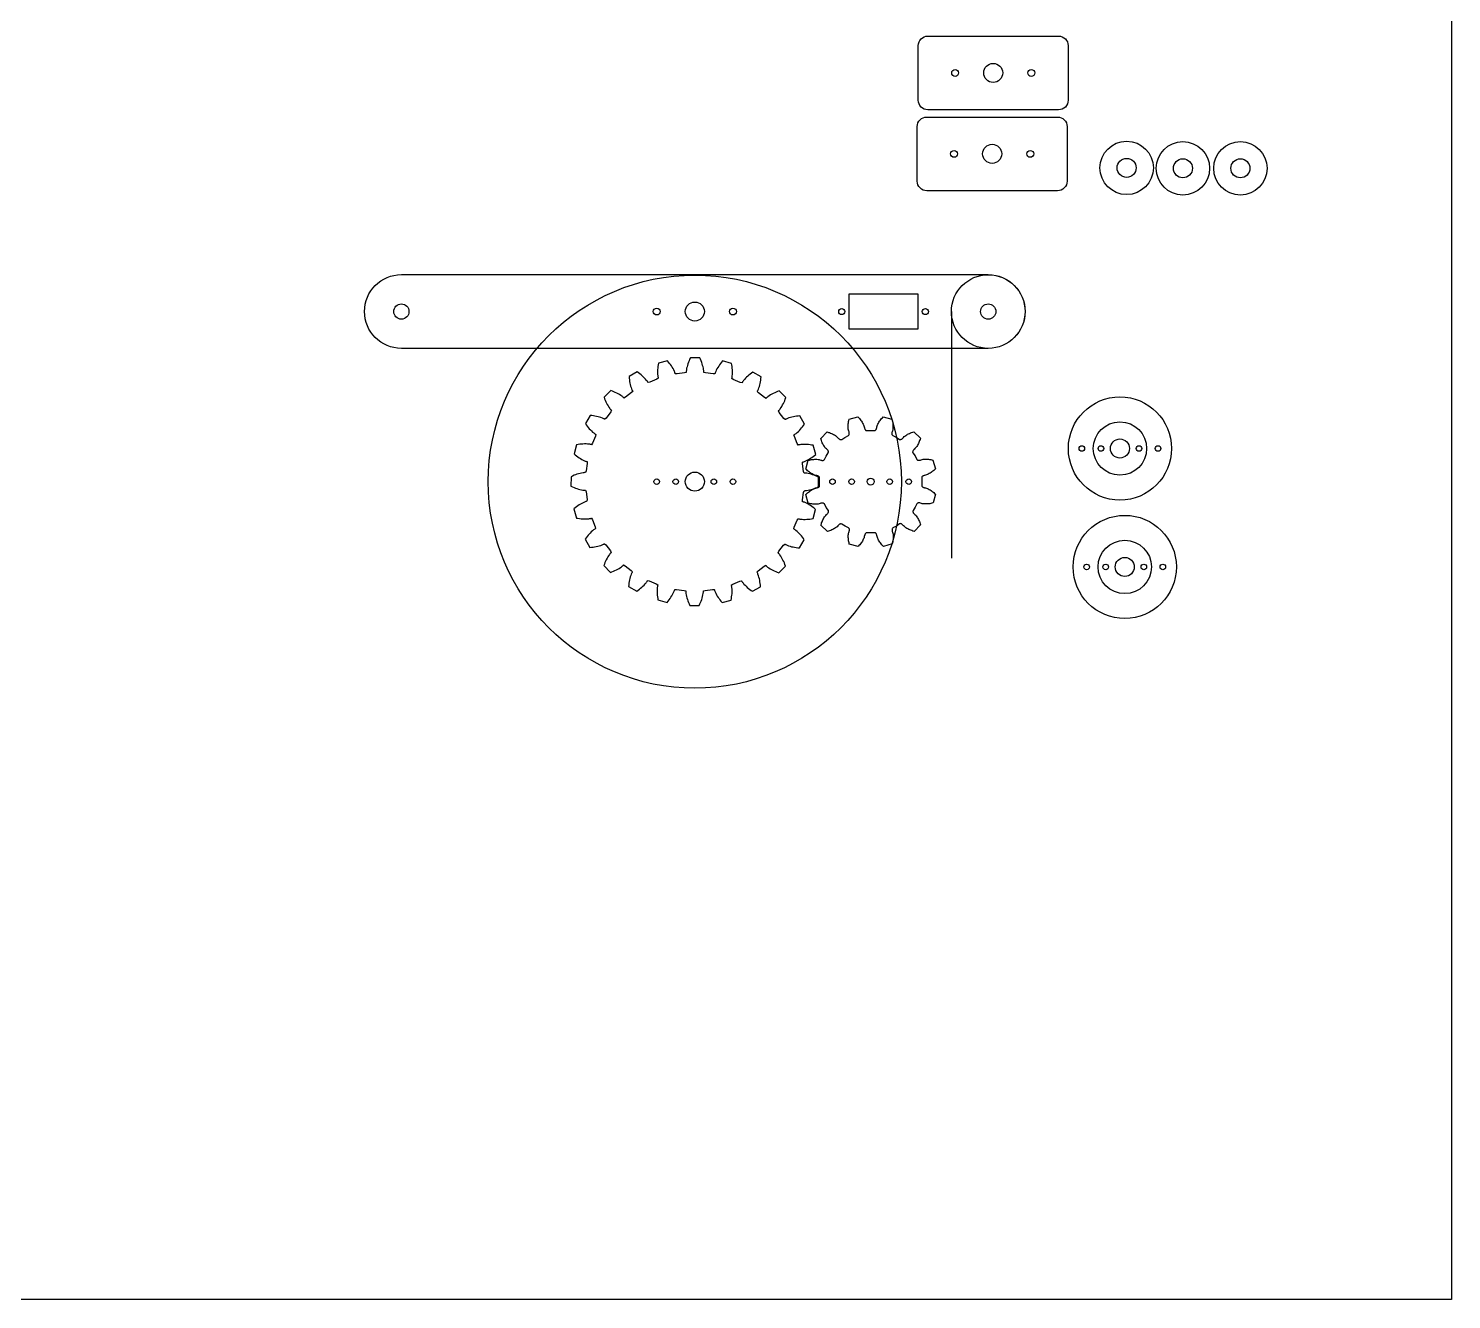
# Model space of a CAD drawing. Header units: inches. Extents: x 17704.8 to 17804.7, y 16344.8 to 16384.9.
# Drawn here: x 17786.04 to 17804.71, y 16344.79 to 16361.47 of the extents above; entities that cross this region are included whole.
import ezdxf

# ---------------------------------------------------------------- set-up
doc = ezdxf.new("R2010")
doc.units = ezdxf.units.IN
doc.header["$MEASUREMENT"] = 0

msp = doc.modelspace()

# ---------------------------------------------------------------- linework, layer by layer
at = {"color": 1, "linetype": 'ByBlock'}
msp.add_line((17798.146, 16357.758), (17798.146, 16354.524), dxfattribs=at)
at = {"color": 3}
msp.add_lwpolyline([(17704.845, 16379.472), (17804.708, 16379.472), (17804.708, 16344.795), (17704.845, 16344.795)], close=True, dxfattribs=at)
at = {"color": 1, "linetype": 'ByBlock'}
for points in [[(17797.837, 16361.372), (17799.553, 16361.372, -0.414214), (17799.678, 16361.247), (17799.678, 16360.53, -0.414214), (17799.553, 16360.405), (17797.837, 16360.405, -0.414214), (17797.712, 16360.53), (17797.712, 16361.247, -0.414214)], [(17797.823, 16360.31), (17799.539, 16360.31, -0.414214), (17799.664, 16360.185), (17799.664, 16359.468, -0.414214), (17799.539, 16359.343), (17797.823, 16359.343, -0.414214), (17797.698, 16359.468), (17797.698, 16360.185, -0.414214)], [(17798.63, 16357.275), (17790.93, 16357.275, -1), (17790.93, 16358.242), (17798.63, 16358.242, -1)]]:
    msp.add_lwpolyline(points, format="xyb", close=True, dxfattribs=at)
msp.add_lwpolyline([(17796.807, 16357.992), (17797.706, 16357.992), (17797.706, 16357.525), (17796.807, 16357.525)], close=True, dxfattribs=at)
at = {"color": 1}
for points in [[(17793.615, 16356.361), (17793.598, 16356.345), (17793.594, 16356.348), (17793.589, 16356.35), (17793.585, 16356.352), (17793.576, 16356.356), (17793.567, 16356.36), (17793.549, 16356.367), (17793.53, 16356.373), (17793.51, 16356.378), (17793.49, 16356.383), (17793.469, 16356.387), (17793.449, 16356.39), (17793.427, 16356.393), (17793.406, 16356.395), (17793.344, 16356.288), (17793.356, 16356.27), (17793.369, 16356.253), (17793.382, 16356.236), (17793.396, 16356.22), (17793.41, 16356.205), (17793.424, 16356.191), (17793.439, 16356.177), (17793.454, 16356.165), (17793.462, 16356.159), (17793.47, 16356.153), (17793.474, 16356.15), (17793.478, 16356.148), (17793.482, 16356.146), (17793.477, 16356.123), (17793.438, 16356.031), (17793.426, 16356.011), (17793.421, 16356.013), (17793.417, 16356.014), (17793.412, 16356.015), (17793.402, 16356.017), (17793.393, 16356.018), (17793.373, 16356.02), (17793.353, 16356.021), (17793.333, 16356.021), (17793.312, 16356.02), (17793.291, 16356.018), (17793.27, 16356.016), (17793.249, 16356.013), (17793.228, 16356.009), (17793.196, 16355.89), (17793.212, 16355.876), (17793.229, 16355.863), (17793.246, 16355.85), (17793.263, 16355.839), (17793.28, 16355.828), (17793.298, 16355.817), (17793.316, 16355.808), (17793.334, 16355.8), (17793.343, 16355.796), (17793.352, 16355.793), (17793.357, 16355.791), (17793.361, 16355.79), (17793.366, 16355.789), (17793.367, 16355.765), (17793.353, 16355.667), (17793.347, 16355.644), (17793.342, 16355.644), (17793.337, 16355.644), (17793.332, 16355.644), (17793.322, 16355.643), (17793.313, 16355.642), (17793.293, 16355.639), (17793.274, 16355.634), (17793.254, 16355.629), (17793.234, 16355.623), (17793.215, 16355.616), (17793.195, 16355.609), (17793.175, 16355.6), (17793.156, 16355.591), (17793.155, 16355.468), (17793.175, 16355.458), (17793.195, 16355.45), (17793.214, 16355.442), (17793.234, 16355.435), (17793.253, 16355.429), (17793.273, 16355.424), (17793.293, 16355.419), (17793.312, 16355.416), (17793.322, 16355.415), (17793.332, 16355.414), (17793.336, 16355.414), (17793.341, 16355.414), (17793.346, 16355.414), (17793.353, 16355.391), (17793.366, 16355.293), (17793.365, 16355.269), (17793.36, 16355.268), (17793.355, 16355.267), (17793.351, 16355.265), (17793.342, 16355.262), (17793.333, 16355.258), (17793.315, 16355.25), (17793.297, 16355.241), (17793.279, 16355.231), (17793.262, 16355.22), (17793.245, 16355.208), (17793.228, 16355.196), (17793.211, 16355.182), (17793.194, 16355.169), (17793.226, 16355.049), (17793.247, 16355.045), (17793.268, 16355.042), (17793.289, 16355.04), (17793.31, 16355.038), (17793.331, 16355.037), (17793.351, 16355.037), (17793.371, 16355.038), (17793.391, 16355.04), (17793.4, 16355.041), (17793.41, 16355.043), (17793.415, 16355.044), (17793.419, 16355.045), (17793.424, 16355.046), (17793.436, 16355.026), (17793.474, 16354.935), (17793.479, 16354.912), (17793.475, 16354.91), (17793.471, 16354.907), (17793.467, 16354.904), (17793.459, 16354.899), (17793.451, 16354.893), (17793.436, 16354.88), (17793.421, 16354.867), (17793.407, 16354.852), (17793.393, 16354.837), (17793.379, 16354.822), (17793.366, 16354.805), (17793.353, 16354.788), (17793.341, 16354.77), (17793.402, 16354.663), (17793.424, 16354.665), (17793.445, 16354.668), (17793.466, 16354.671), (17793.486, 16354.674), (17793.506, 16354.679), (17793.526, 16354.684), (17793.545, 16354.69), (17793.564, 16354.697), (17793.573, 16354.701), (17793.582, 16354.705), (17793.586, 16354.707), (17793.59, 16354.709), (17793.594, 16354.712), (17793.611, 16354.696), (17793.672, 16354.617), (17793.683, 16354.596), (17793.679, 16354.593), (17793.676, 16354.589), (17793.673, 16354.586), (17793.666, 16354.578), (17793.66, 16354.571), (17793.649, 16354.554), (17793.638, 16354.538), (17793.628, 16354.52), (17793.618, 16354.502), (17793.609, 16354.483), (17793.601, 16354.464), (17793.593, 16354.444), (17793.585, 16354.424), (17793.672, 16354.336), (17793.693, 16354.343), (17793.713, 16354.351), (17793.732, 16354.36), (17793.751, 16354.369), (17793.769, 16354.378), (17793.787, 16354.388), (17793.804, 16354.399), (17793.82, 16354.41), (17793.827, 16354.416), (17793.835, 16354.423), (17793.839, 16354.426), (17793.842, 16354.429), (17793.845, 16354.433), (17793.866, 16354.422), (17793.945, 16354.361), (17793.961, 16354.344), (17793.958, 16354.34), (17793.956, 16354.335), (17793.954, 16354.331), (17793.949, 16354.322), (17793.946, 16354.313), (17793.939, 16354.295), (17793.933, 16354.276), (17793.927, 16354.256), (17793.923, 16354.236), (17793.919, 16354.215), (17793.916, 16354.195), (17793.913, 16354.173), (17793.911, 16354.152), (17794.018, 16354.09), (17794.036, 16354.102), (17794.053, 16354.115), (17794.069, 16354.128), (17794.085, 16354.142), (17794.1, 16354.156), (17794.115, 16354.17), (17794.128, 16354.185), (17794.141, 16354.2), (17794.147, 16354.208), (17794.153, 16354.216), (17794.155, 16354.22), (17794.158, 16354.224), (17794.16, 16354.228), (17794.183, 16354.223), (17794.275, 16354.184), (17794.294, 16354.172), (17794.293, 16354.167), (17794.292, 16354.163), (17794.291, 16354.158), (17794.289, 16354.148), (17794.288, 16354.139), (17794.286, 16354.119), (17794.285, 16354.099), (17794.285, 16354.079), (17794.286, 16354.058), (17794.287, 16354.037), (17794.29, 16354.016), (17794.293, 16353.995), (17794.296, 16353.974), (17794.416, 16353.942), (17794.43, 16353.958), (17794.443, 16353.975), (17794.455, 16353.992), (17794.467, 16354.009), (17794.478, 16354.026), (17794.488, 16354.044), (17794.498, 16354.062), (17794.506, 16354.08), (17794.51, 16354.089), (17794.513, 16354.098), (17794.515, 16354.103), (17794.516, 16354.107), (17794.517, 16354.112), (17794.541, 16354.113), (17794.639, 16354.099), (17794.661, 16354.093), (17794.661, 16354.088), (17794.661, 16354.083), (17794.662, 16354.078), (17794.662, 16354.068), (17794.664, 16354.059), (17794.667, 16354.039), (17794.671, 16354.02), (17794.677, 16354), (17794.683, 16353.98), (17794.69, 16353.961), (17794.697, 16353.941), (17794.705, 16353.921), (17794.715, 16353.902), (17794.838, 16353.901), (17794.847, 16353.921), (17794.856, 16353.941), (17794.863, 16353.96), (17794.87, 16353.98), (17794.877, 16353.999), (17794.882, 16354.019), (17794.886, 16354.039), (17794.89, 16354.058), (17794.891, 16354.068), (17794.892, 16354.078), (17794.892, 16354.082), (17794.892, 16354.087), (17794.892, 16354.092), (17794.915, 16354.099), (17795.013, 16354.112), (17795.036, 16354.111), (17795.038, 16354.106), (17795.039, 16354.101), (17795.04, 16354.097), (17795.044, 16354.088), (17795.047, 16354.079), (17795.056, 16354.061), (17795.065, 16354.043), (17795.075, 16354.025), (17795.086, 16354.008), (17795.098, 16353.991), (17795.11, 16353.974), (17795.123, 16353.957), (17795.137, 16353.94), (17795.257, 16353.972), (17795.26, 16353.993), (17795.263, 16354.014), (17795.266, 16354.035), (17795.268, 16354.056), (17795.268, 16354.077), (17795.268, 16354.097), (17795.268, 16354.117), (17795.266, 16354.137), (17795.265, 16354.146), (17795.263, 16354.156), (17795.262, 16354.161), (17795.261, 16354.165), (17795.259, 16354.17), (17795.279, 16354.182), (17795.371, 16354.22), (17795.394, 16354.225), (17795.396, 16354.221), (17795.399, 16354.217), (17795.401, 16354.213), (17795.407, 16354.205), (17795.413, 16354.197), (17795.425, 16354.182), (17795.439, 16354.167), (17795.453, 16354.153), (17795.468, 16354.139), (17795.484, 16354.125), (17795.501, 16354.112), (17795.518, 16354.099), (17795.535, 16354.087), (17795.643, 16354.148), (17795.641, 16354.17), (17795.638, 16354.191), (17795.635, 16354.212), (17795.631, 16354.232), (17795.627, 16354.252), (17795.622, 16354.272), (17795.616, 16354.291), (17795.609, 16354.31), (17795.605, 16354.319), (17795.601, 16354.328), (17795.599, 16354.332), (17795.597, 16354.336), (17795.594, 16354.34), (17795.61, 16354.357), (17795.689, 16354.418), (17795.71, 16354.429), (17795.713, 16354.425), (17795.716, 16354.422), (17795.72, 16354.419), (17795.727, 16354.412), (17795.735, 16354.406), (17795.751, 16354.395), (17795.768, 16354.384), (17795.786, 16354.374), (17795.804, 16354.364), (17795.823, 16354.355), (17795.842, 16354.347), (17795.862, 16354.339), (17795.882, 16354.331), (17795.97, 16354.418), (17795.962, 16354.439), (17795.955, 16354.459), (17795.946, 16354.478), (17795.937, 16354.497), (17795.928, 16354.515), (17795.918, 16354.533), (17795.907, 16354.55), (17795.895, 16354.566), (17795.889, 16354.573), (17795.883, 16354.581), (17795.88, 16354.585), (17795.877, 16354.588), (17795.873, 16354.591), (17795.884, 16354.612), (17795.945, 16354.691), (17795.962, 16354.707), (17795.966, 16354.704), (17795.97, 16354.702), (17795.975, 16354.7), (17795.983, 16354.695), (17795.992, 16354.692), (17796.011, 16354.685), (17796.03, 16354.679), (17796.05, 16354.673), (17796.07, 16354.669), (17796.09, 16354.665), (17796.111, 16354.662), (17796.132, 16354.659), (17796.154, 16354.657), (17796.216, 16354.764), (17796.204, 16354.782), (17796.191, 16354.799), (17796.178, 16354.815), (17796.164, 16354.831), (17796.15, 16354.846), (17796.136, 16354.861), (17796.121, 16354.874), (17796.106, 16354.887), (17796.098, 16354.893), (17796.09, 16354.899), (17796.086, 16354.901), (17796.082, 16354.904), (17796.078, 16354.906), (17796.083, 16354.929), (17796.121, 16355.021), (17796.134, 16355.04), (17796.138, 16355.039), (17796.143, 16355.038), (17796.148, 16355.037), (17796.157, 16355.035), (17796.167, 16355.034), (17796.187, 16355.032), (17796.207, 16355.031), (17796.227, 16355.031), (17796.248, 16355.032), (17796.268, 16355.033), (17796.289, 16355.036), (17796.311, 16355.039), (17796.332, 16355.042), (17796.364, 16355.162), (17796.348, 16355.176), (17796.331, 16355.189), (17796.314, 16355.201), (17796.297, 16355.213), (17796.279, 16355.224), (17796.262, 16355.234), (17796.244, 16355.244), (17796.226, 16355.252), (17796.217, 16355.256), (17796.208, 16355.259), (17796.203, 16355.261), (17796.199, 16355.262), (17796.194, 16355.263), (17796.193, 16355.287), (17796.206, 16355.385), (17796.213, 16355.407), (17796.218, 16355.407), (17796.223, 16355.407), (17796.228, 16355.408), (17796.237, 16355.409), (17796.247, 16355.41), (17796.267, 16355.413), (17796.286, 16355.417), (17796.306, 16355.423), (17796.326, 16355.429), (17796.345, 16355.436), (17796.365, 16355.443), (17796.384, 16355.451), (17796.404, 16355.461), (17796.404, 16355.584), (17796.385, 16355.593), (17796.365, 16355.602), (17796.346, 16355.61), (17796.326, 16355.616), (17796.306, 16355.623), (17796.287, 16355.628), (17796.267, 16355.632), (17796.248, 16355.636), (17796.238, 16355.637), (17796.228, 16355.638), (17796.223, 16355.638), (17796.219, 16355.638), (17796.214, 16355.638), (17796.207, 16355.661), (17796.194, 16355.759), (17796.195, 16355.782), (17796.2, 16355.784), (17796.204, 16355.785), (17796.209, 16355.786), (17796.218, 16355.79), (17796.227, 16355.793), (17796.245, 16355.802), (17796.263, 16355.811), (17796.281, 16355.821), (17796.298, 16355.832), (17796.315, 16355.844), (17796.332, 16355.856), (17796.349, 16355.869), (17796.366, 16355.883), (17796.334, 16356.003), (17796.313, 16356.006), (17796.292, 16356.01), (17796.271, 16356.012), (17796.25, 16356.014), (17796.229, 16356.014), (17796.209, 16356.014), (17796.189, 16356.014), (17796.169, 16356.012), (17796.159, 16356.011), (17796.15, 16356.009), (17796.145, 16356.008), (17796.14, 16356.007), (17796.136, 16356.006), (17796.124, 16356.025), (17796.086, 16356.117), (17796.08, 16356.14), (17796.085, 16356.142), (17796.089, 16356.145), (17796.093, 16356.147), (17796.101, 16356.153), (17796.109, 16356.159), (17796.124, 16356.172), (17796.139, 16356.185), (17796.153, 16356.199), (17796.167, 16356.215), (17796.181, 16356.23), (17796.194, 16356.247), (17796.207, 16356.264), (17796.219, 16356.281), (17796.158, 16356.389), (17796.136, 16356.387), (17796.115, 16356.384), (17796.094, 16356.381), (17796.074, 16356.377), (17796.053, 16356.373), (17796.034, 16356.368), (17796.015, 16356.362), (17795.996, 16356.355), (17795.987, 16356.351), (17795.978, 16356.347), (17795.974, 16356.345), (17795.97, 16356.343), (17795.965, 16356.34), (17795.948, 16356.356), (17795.888, 16356.435), (17795.877, 16356.456), (17795.881, 16356.459), (17795.884, 16356.462), (17795.887, 16356.466), (17795.894, 16356.474), (17795.9, 16356.481), (17795.911, 16356.497), (17795.922, 16356.514), (17795.932, 16356.532), (17795.942, 16356.55), (17795.951, 16356.569), (17795.959, 16356.588), (17795.967, 16356.608), (17795.975, 16356.628), (17795.887, 16356.716), (17795.867, 16356.708), (17795.847, 16356.701), (17795.828, 16356.692), (17795.809, 16356.683), (17795.791, 16356.674), (17795.773, 16356.664), (17795.756, 16356.653), (17795.74, 16356.641), (17795.732, 16356.635), (17795.725, 16356.629), (17795.721, 16356.626), (17795.718, 16356.623), (17795.714, 16356.619), (17795.694, 16356.63), (17795.615, 16356.691), (17795.599, 16356.708), (17795.602, 16356.712), (17795.604, 16356.716), (17795.606, 16356.721), (17795.61, 16356.729), (17795.614, 16356.738), (17795.621, 16356.757), (17795.627, 16356.776), (17795.632, 16356.796), (17795.637, 16356.816), (17795.641, 16356.836), (17795.644, 16356.857), (17795.647, 16356.878), (17795.649, 16356.9), (17795.542, 16356.962), (17795.524, 16356.95), (17795.507, 16356.937), (17795.49, 16356.924), (17795.474, 16356.91), (17795.459, 16356.896), (17795.445, 16356.882), (17795.431, 16356.867), (17795.419, 16356.852), (17795.413, 16356.844), (17795.407, 16356.836), (17795.404, 16356.832), (17795.402, 16356.828), (17795.4, 16356.824), (17795.377, 16356.829), (17795.285, 16356.867), (17795.265, 16356.88), (17795.267, 16356.884), (17795.268, 16356.889), (17795.269, 16356.894), (17795.271, 16356.903), (17795.272, 16356.913), (17795.274, 16356.933), (17795.275, 16356.953), (17795.275, 16356.973), (17795.274, 16356.994), (17795.272, 16357.014), (17795.27, 16357.035), (17795.267, 16357.057), (17795.263, 16357.078), (17795.144, 16357.11), (17795.13, 16357.094), (17795.117, 16357.077), (17795.104, 16357.06), (17795.093, 16357.043), (17795.082, 16357.025), (17795.071, 16357.008), (17795.062, 16356.99), (17795.054, 16356.972), (17795.05, 16356.963), (17795.047, 16356.954), (17795.045, 16356.949), (17795.044, 16356.945), (17795.042, 16356.94), (17795.019, 16356.939), (17794.921, 16356.952), (17794.898, 16356.959), (17794.898, 16356.964), (17794.898, 16356.969), (17794.898, 16356.974), (17794.897, 16356.983), (17794.896, 16356.993), (17794.893, 16357.013), (17794.888, 16357.032), (17794.883, 16357.052), (17794.877, 16357.072), (17794.87, 16357.091), (17794.863, 16357.111), (17794.854, 16357.131), (17794.845, 16357.15), (17794.722, 16357.15), (17794.712, 16357.131), (17794.704, 16357.111), (17794.696, 16357.092), (17794.689, 16357.072), (17794.683, 16357.052), (17794.678, 16357.033), (17794.673, 16357.013), (17794.67, 16356.994), (17794.669, 16356.984), (17794.668, 16356.974), (17794.668, 16356.969), (17794.668, 16356.965), (17794.668, 16356.96), (17794.645, 16356.953), (17794.547, 16356.94), (17794.523, 16356.941), (17794.522, 16356.946), (17794.521, 16356.95), (17794.519, 16356.955), (17794.516, 16356.964), (17794.512, 16356.973), (17794.504, 16356.991), (17794.495, 16357.009), (17794.485, 16357.027), (17794.474, 16357.044), (17794.462, 16357.061), (17794.45, 16357.078), (17794.436, 16357.095), (17794.423, 16357.112), (17794.303, 16357.08), (17794.299, 16357.059), (17794.296, 16357.038), (17794.294, 16357.017), (17794.292, 16356.996), (17794.291, 16356.975), (17794.291, 16356.955), (17794.292, 16356.935), (17794.294, 16356.915), (17794.295, 16356.905), (17794.297, 16356.896), (17794.298, 16356.891), (17794.299, 16356.886), (17794.3, 16356.882), (17794.28, 16356.87), (17794.189, 16356.832), (17794.166, 16356.826), (17794.164, 16356.831), (17794.161, 16356.835), (17794.158, 16356.839), (17794.153, 16356.847), (17794.147, 16356.855), (17794.134, 16356.87), (17794.121, 16356.885), (17794.106, 16356.899), (17794.091, 16356.913), (17794.075, 16356.927), (17794.059, 16356.94), (17794.042, 16356.953), (17794.024, 16356.965), (17793.917, 16356.904), (17793.919, 16356.882), (17793.922, 16356.861), (17793.925, 16356.84), (17793.928, 16356.82), (17793.933, 16356.799), (17793.938, 16356.78), (17793.944, 16356.761), (17793.951, 16356.742), (17793.955, 16356.733), (17793.959, 16356.724), (17793.961, 16356.72), (17793.963, 16356.716), (17793.966, 16356.711), (17793.95, 16356.694), (17793.871, 16356.634), (17793.85, 16356.623), (17793.847, 16356.627), (17793.843, 16356.63), (17793.84, 16356.633), (17793.832, 16356.64), (17793.825, 16356.646), (17793.808, 16356.657), (17793.791, 16356.668), (17793.774, 16356.678), (17793.756, 16356.688), (17793.737, 16356.697), (17793.718, 16356.705), (17793.698, 16356.713), (17793.678, 16356.721), (17793.59, 16356.633), (17793.597, 16356.613), (17793.605, 16356.593), (17793.614, 16356.574), (17793.623, 16356.555), (17793.632, 16356.537), (17793.642, 16356.519), (17793.653, 16356.502), (17793.664, 16356.486), (17793.67, 16356.478), (17793.677, 16356.471), (17793.68, 16356.467), (17793.683, 16356.464), (17793.687, 16356.46), (17793.676, 16356.44), (17793.615, 16356.361)], [(17797.379, 16354.92), (17797.372, 16354.913), (17797.37, 16354.909), (17797.368, 16354.905), (17797.368, 16354.901), (17797.368, 16354.897), (17797.368, 16354.894), (17797.368, 16354.887), (17797.369, 16354.881), (17797.371, 16354.874), (17797.375, 16354.862), (17797.378, 16354.849), (17797.381, 16354.836), (17797.382, 16354.823), (17797.383, 16354.809), (17797.383, 16354.795), (17797.382, 16354.781), (17797.381, 16354.767), (17797.379, 16354.752), (17797.376, 16354.738), (17797.373, 16354.723), (17797.37, 16354.708), (17797.254, 16354.677), (17797.243, 16354.688), (17797.233, 16354.699), (17797.224, 16354.711), (17797.215, 16354.722), (17797.207, 16354.734), (17797.199, 16354.746), (17797.192, 16354.758), (17797.186, 16354.77), (17797.18, 16354.782), (17797.175, 16354.795), (17797.172, 16354.807), (17797.17, 16354.82), (17797.168, 16354.826), (17797.165, 16354.832), (17797.162, 16354.839), (17797.161, 16354.842), (17797.159, 16354.845), (17797.156, 16354.848), (17797.153, 16354.85), (17797.149, 16354.853), (17797.139, 16354.856), (17797.088, 16354.854), (17797.037, 16354.856), (17797.027, 16354.853), (17797.023, 16354.85), (17797.02, 16354.847), (17797.018, 16354.844), (17797.016, 16354.841), (17797.014, 16354.838), (17797.011, 16354.832), (17797.009, 16354.826), (17797.007, 16354.82), (17797.004, 16354.807), (17797.001, 16354.794), (17796.997, 16354.782), (17796.991, 16354.77), (17796.985, 16354.757), (17796.978, 16354.745), (17796.97, 16354.734), (17796.962, 16354.722), (17796.953, 16354.71), (17796.943, 16354.699), (17796.933, 16354.687), (17796.923, 16354.676), (17796.807, 16354.707), (17796.803, 16354.722), (17796.8, 16354.737), (17796.798, 16354.751), (17796.796, 16354.766), (17796.795, 16354.78), (17796.794, 16354.794), (17796.794, 16354.808), (17796.794, 16354.822), (17796.796, 16354.835), (17796.798, 16354.848), (17796.801, 16354.861), (17796.805, 16354.873), (17796.807, 16354.88), (17796.808, 16354.886), (17796.809, 16354.893), (17796.809, 16354.896), (17796.808, 16354.9), (17796.808, 16354.904), (17796.807, 16354.908), (17796.805, 16354.912), (17796.797, 16354.919), (17796.752, 16354.943), (17796.709, 16354.97), (17796.699, 16354.973), (17796.694, 16354.973), (17796.69, 16354.972), (17796.686, 16354.97), (17796.683, 16354.969), (17796.68, 16354.967), (17796.674, 16354.963), (17796.669, 16354.959), (17796.665, 16354.954), (17796.656, 16354.945), (17796.647, 16354.935), (17796.637, 16354.927), (17796.626, 16354.919), (17796.614, 16354.912), (17796.602, 16354.905), (17796.59, 16354.898), (17796.576, 16354.892), (17796.563, 16354.886), (17796.549, 16354.881), (17796.535, 16354.876), (17796.52, 16354.872), (17796.435, 16354.957), (17796.44, 16354.971), (17796.444, 16354.986), (17796.449, 16355), (17796.455, 16355.013), (17796.461, 16355.026), (17796.467, 16355.039), (17796.474, 16355.051), (17796.482, 16355.063), (17796.49, 16355.074), (17796.498, 16355.084), (17796.507, 16355.093), (17796.517, 16355.101), (17796.521, 16355.106), (17796.526, 16355.111), (17796.529, 16355.117), (17796.531, 16355.12), (17796.533, 16355.123), (17796.534, 16355.127), (17796.535, 16355.131), (17796.536, 16355.136), (17796.533, 16355.146), (17796.505, 16355.189), (17796.482, 16355.234), (17796.474, 16355.241), (17796.47, 16355.243), (17796.466, 16355.244), (17796.462, 16355.245), (17796.459, 16355.245), (17796.455, 16355.245), (17796.448, 16355.245), (17796.442, 16355.244), (17796.435, 16355.242), (17796.423, 16355.238), (17796.411, 16355.234), (17796.397, 16355.232), (17796.384, 16355.231), (17796.37, 16355.23), (17796.356, 16355.23), (17796.342, 16355.231), (17796.328, 16355.232), (17796.314, 16355.234), (17796.299, 16355.237), (17796.284, 16355.24), (17796.269, 16355.243), (17796.238, 16355.359), (17796.249, 16355.37), (17796.26, 16355.38), (17796.272, 16355.389), (17796.283, 16355.398), (17796.295, 16355.406), (17796.307, 16355.414), (17796.319, 16355.421), (17796.331, 16355.427), (17796.343, 16355.433), (17796.356, 16355.438), (17796.368, 16355.441), (17796.381, 16355.443), (17796.387, 16355.445), (17796.393, 16355.448), (17796.4, 16355.45), (17796.403, 16355.452), (17796.406, 16355.454), (17796.409, 16355.457), (17796.412, 16355.46), (17796.414, 16355.464), (17796.417, 16355.474), (17796.415, 16355.525), (17796.417, 16355.576), (17796.414, 16355.586), (17796.411, 16355.59), (17796.408, 16355.593), (17796.405, 16355.595), (17796.402, 16355.597), (17796.399, 16355.599), (17796.393, 16355.602), (17796.387, 16355.604), (17796.381, 16355.606), (17796.368, 16355.608), (17796.355, 16355.612), (17796.343, 16355.616), (17796.331, 16355.622), (17796.319, 16355.628), (17796.307, 16355.635), (17796.295, 16355.643), (17796.283, 16355.651), (17796.271, 16355.66), (17796.26, 16355.669), (17796.249, 16355.679), (17796.237, 16355.69), (17796.268, 16355.806), (17796.283, 16355.809), (17796.298, 16355.813), (17796.313, 16355.815), (17796.327, 16355.817), (17796.341, 16355.818), (17796.355, 16355.819), (17796.369, 16355.819), (17796.383, 16355.819), (17796.397, 16355.817), (17796.41, 16355.815), (17796.422, 16355.812), (17796.434, 16355.807), (17796.441, 16355.806), (17796.447, 16355.805), (17796.454, 16355.804), (17796.458, 16355.804), (17796.461, 16355.805), (17796.465, 16355.805), (17796.469, 16355.806), (17796.474, 16355.808), (17796.481, 16355.816), (17796.504, 16355.861), (17796.531, 16355.904), (17796.534, 16355.914), (17796.534, 16355.919), (17796.533, 16355.923), (17796.531, 16355.927), (17796.53, 16355.93), (17796.528, 16355.933), (17796.524, 16355.939), (17796.52, 16355.944), (17796.515, 16355.948), (17796.506, 16355.957), (17796.496, 16355.966), (17796.488, 16355.976), (17796.48, 16355.987), (17796.473, 16355.999), (17796.466, 16356.011), (17796.459, 16356.023), (17796.453, 16356.036), (17796.448, 16356.05), (17796.442, 16356.064), (17796.438, 16356.078), (17796.433, 16356.093), (17796.518, 16356.178), (17796.533, 16356.173), (17796.547, 16356.169), (17796.561, 16356.164), (17796.574, 16356.158), (17796.587, 16356.152), (17796.6, 16356.146), (17796.612, 16356.139), (17796.624, 16356.131), (17796.635, 16356.123), (17796.645, 16356.115), (17796.654, 16356.106), (17796.663, 16356.096), (17796.667, 16356.092), (17796.672, 16356.087), (17796.678, 16356.084), (17796.681, 16356.082), (17796.684, 16356.08), (17796.688, 16356.079), (17796.692, 16356.078), (17796.697, 16356.077), (17796.707, 16356.08), (17796.75, 16356.107), (17796.795, 16356.131), (17796.802, 16356.138), (17796.805, 16356.143), (17796.806, 16356.147), (17796.806, 16356.151), (17796.806, 16356.154), (17796.806, 16356.158), (17796.806, 16356.165), (17796.805, 16356.171), (17796.803, 16356.178), (17796.799, 16356.19), (17796.796, 16356.202), (17796.793, 16356.215), (17796.792, 16356.229), (17796.791, 16356.243), (17796.791, 16356.256), (17796.792, 16356.271), (17796.793, 16356.285), (17796.795, 16356.299), (17796.798, 16356.314), (17796.801, 16356.329), (17796.804, 16356.344), (17796.92, 16356.375), (17796.931, 16356.364), (17796.941, 16356.353), (17796.95, 16356.341), (17796.959, 16356.33), (17796.967, 16356.318), (17796.975, 16356.306), (17796.982, 16356.294), (17796.988, 16356.282), (17796.994, 16356.27), (17796.999, 16356.257), (17797.002, 16356.245), (17797.005, 16356.232), (17797.006, 16356.226), (17797.009, 16356.219), (17797.012, 16356.213), (17797.013, 16356.21), (17797.015, 16356.207), (17797.018, 16356.204), (17797.021, 16356.201), (17797.025, 16356.198), (17797.035, 16356.196), (17797.086, 16356.198), (17797.137, 16356.196), (17797.147, 16356.199), (17797.151, 16356.202), (17797.154, 16356.204), (17797.156, 16356.207), (17797.158, 16356.211), (17797.16, 16356.214), (17797.163, 16356.22), (17797.165, 16356.226), (17797.167, 16356.232), (17797.17, 16356.245), (17797.173, 16356.257), (17797.178, 16356.27), (17797.183, 16356.282), (17797.189, 16356.294), (17797.196, 16356.306), (17797.204, 16356.318), (17797.212, 16356.33), (17797.221, 16356.342), (17797.231, 16356.353), (17797.241, 16356.364), (17797.251, 16356.376), (17797.367, 16356.345), (17797.371, 16356.33), (17797.374, 16356.315), (17797.376, 16356.3), (17797.378, 16356.286), (17797.379, 16356.272), (17797.38, 16356.257), (17797.38, 16356.244), (17797.38, 16356.23), (17797.378, 16356.216), (17797.376, 16356.203), (17797.373, 16356.191), (17797.369, 16356.179), (17797.367, 16356.172), (17797.366, 16356.166), (17797.365, 16356.159), (17797.365, 16356.155), (17797.366, 16356.152), (17797.366, 16356.148), (17797.367, 16356.144), (17797.37, 16356.139), (17797.377, 16356.132), (17797.422, 16356.109), (17797.466, 16356.081), (17797.475, 16356.079), (17797.48, 16356.079), (17797.484, 16356.08), (17797.488, 16356.082), (17797.491, 16356.083), (17797.494, 16356.085), (17797.5, 16356.089), (17797.505, 16356.093), (17797.51, 16356.098), (17797.518, 16356.107), (17797.527, 16356.117), (17797.537, 16356.125), (17797.548, 16356.133), (17797.56, 16356.14), (17797.572, 16356.147), (17797.585, 16356.154), (17797.598, 16356.16), (17797.611, 16356.165), (17797.625, 16356.171), (17797.639, 16356.175), (17797.654, 16356.18), (17797.739, 16356.095), (17797.735, 16356.08), (17797.73, 16356.066), (17797.725, 16356.052), (17797.719, 16356.039), (17797.713, 16356.026), (17797.707, 16356.013), (17797.7, 16356.001), (17797.692, 16355.989), (17797.685, 16355.978), (17797.676, 16355.968), (17797.667, 16355.959), (17797.657, 16355.95), (17797.653, 16355.946), (17797.649, 16355.941), (17797.645, 16355.935), (17797.643, 16355.932), (17797.641, 16355.929), (17797.64, 16355.925), (17797.639, 16355.921), (17797.638, 16355.916), (17797.641, 16355.906), (17797.669, 16355.863), (17797.693, 16355.818), (17797.7, 16355.81), (17797.704, 16355.808), (17797.708, 16355.807), (17797.712, 16355.807), (17797.716, 16355.806), (17797.719, 16355.806), (17797.726, 16355.807), (17797.732, 16355.808), (17797.739, 16355.81), (17797.751, 16355.814), (17797.764, 16355.817), (17797.777, 16355.82), (17797.79, 16355.821), (17797.804, 16355.822), (17797.818, 16355.821), (17797.832, 16355.821), (17797.846, 16355.82), (17797.861, 16355.818), (17797.875, 16355.815), (17797.89, 16355.812), (17797.905, 16355.809), (17797.936, 16355.693), (17797.925, 16355.682), (17797.914, 16355.672), (17797.902, 16355.663), (17797.891, 16355.654), (17797.879, 16355.646), (17797.867, 16355.638), (17797.855, 16355.631), (17797.843, 16355.624), (17797.831, 16355.619), (17797.818, 16355.614), (17797.806, 16355.611), (17797.793, 16355.608), (17797.787, 16355.607), (17797.781, 16355.604), (17797.774, 16355.601), (17797.771, 16355.6), (17797.768, 16355.597), (17797.765, 16355.595), (17797.762, 16355.592), (17797.76, 16355.588), (17797.757, 16355.578), (17797.759, 16355.527), (17797.757, 16355.476), (17797.76, 16355.466), (17797.763, 16355.462), (17797.766, 16355.459), (17797.769, 16355.457), (17797.772, 16355.455), (17797.775, 16355.453), (17797.781, 16355.45), (17797.787, 16355.448), (17797.793, 16355.446), (17797.806, 16355.443), (17797.819, 16355.44), (17797.831, 16355.435), (17797.843, 16355.43), (17797.855, 16355.424), (17797.868, 16355.417), (17797.879, 16355.409), (17797.891, 16355.401), (17797.903, 16355.392), (17797.914, 16355.382), (17797.926, 16355.372), (17797.937, 16355.362), (17797.906, 16355.246), (17797.891, 16355.242), (17797.876, 16355.239), (17797.862, 16355.237), (17797.847, 16355.235), (17797.833, 16355.234), (17797.819, 16355.233), (17797.805, 16355.233), (17797.791, 16355.233), (17797.778, 16355.235), (17797.765, 16355.237), (17797.752, 16355.24), (17797.74, 16355.244), (17797.733, 16355.246), (17797.727, 16355.247), (17797.72, 16355.248), (17797.717, 16355.247), (17797.713, 16355.247), (17797.709, 16355.247), (17797.705, 16355.245), (17797.701, 16355.243), (17797.694, 16355.236), (17797.67, 16355.191), (17797.643, 16355.147), (17797.64, 16355.138), (17797.64, 16355.133), (17797.641, 16355.129), (17797.643, 16355.125), (17797.644, 16355.122), (17797.646, 16355.119), (17797.65, 16355.113), (17797.654, 16355.108), (17797.659, 16355.103), (17797.668, 16355.095), (17797.678, 16355.086), (17797.686, 16355.076), (17797.694, 16355.065), (17797.701, 16355.053), (17797.708, 16355.041), (17797.715, 16355.028), (17797.721, 16355.015), (17797.726, 16355.002), (17797.732, 16354.988), (17797.736, 16354.974), (17797.741, 16354.959), (17797.656, 16354.874), (17797.641, 16354.878), (17797.627, 16354.883), (17797.613, 16354.888), (17797.6, 16354.894), (17797.587, 16354.9), (17797.574, 16354.906), (17797.562, 16354.913), (17797.55, 16354.921), (17797.539, 16354.928), (17797.529, 16354.937), (17797.52, 16354.946), (17797.511, 16354.956), (17797.507, 16354.96), (17797.502, 16354.964), (17797.496, 16354.968), (17797.493, 16354.97), (17797.49, 16354.972), (17797.486, 16354.973), (17797.482, 16354.974), (17797.477, 16354.975), (17797.467, 16354.972), (17797.424, 16354.944), (17797.379, 16354.92)]]:
    msp.add_lwpolyline(points, dxfattribs=at)
at = {"color": 1, "linetype": 'ByBlock'}
for centre, radius in [((17798.195, 16360.889), 0.045), ((17798.695, 16360.889), 0.125), ((17799.195, 16360.889), 0.045), ((17798.681, 16359.827), 0.125), ((17800.446, 16359.643), 0.35), ((17801.184, 16359.637), 0.35), ((17801.938, 16359.637), 0.35), ((17798.181, 16359.827), 0.045), ((17799.181, 16359.827), 0.045), ((17800.446, 16359.643), 0.125), ((17801.184, 16359.637), 0.125), ((17801.938, 16359.637), 0.125), ((17798.63, 16357.758), 0.483), ((17790.93, 16357.758), 0.1), ((17794.78, 16357.758), 0.125), ((17798.63, 16357.758), 0.1), ((17794.28, 16357.758), 0.045), ((17795.28, 16357.758), 0.045), ((17796.708, 16357.758), 0.04), ((17797.805, 16357.758), 0.04), ((17800.358, 16355.961), 0.677), ((17799.858, 16355.961), 0.0365), ((17800.108, 16355.961), 0.0365), ((17800.358, 16355.961), 0.125), ((17800.608, 16355.961), 0.0365), ((17800.858, 16355.961), 0.0365), ((17794.78, 16355.526), 0.125), ((17794.28, 16355.526), 0.0365), ((17794.53, 16355.526), 0.0365), ((17795.03, 16355.526), 0.0365), ((17795.28, 16355.526), 0.0365), ((17796.587, 16355.526), 0.0365), ((17796.837, 16355.526), 0.0365), ((17797.087, 16355.526), 0.045), ((17797.337, 16355.526), 0.0365), ((17797.587, 16355.526), 0.0365), ((17800.421, 16354.407), 0.677), ((17800.421, 16354.407), 0.125), ((17799.921, 16354.407), 0.0365), ((17800.171, 16354.407), 0.0365), ((17800.671, 16354.407), 0.0365), ((17800.921, 16354.407), 0.0365)]:
    msp.add_circle(centre, radius, dxfattribs=at)
at = {"color": 3, "linetype": 'ByBlock'}
for centre, radius in [((17794.78, 16355.526), 2.71), ((17800.358, 16355.961), 0.35), ((17800.421, 16354.407), 0.35)]:
    msp.add_circle(centre, radius, dxfattribs=at)

doc.saveas('drawing.dxf')
